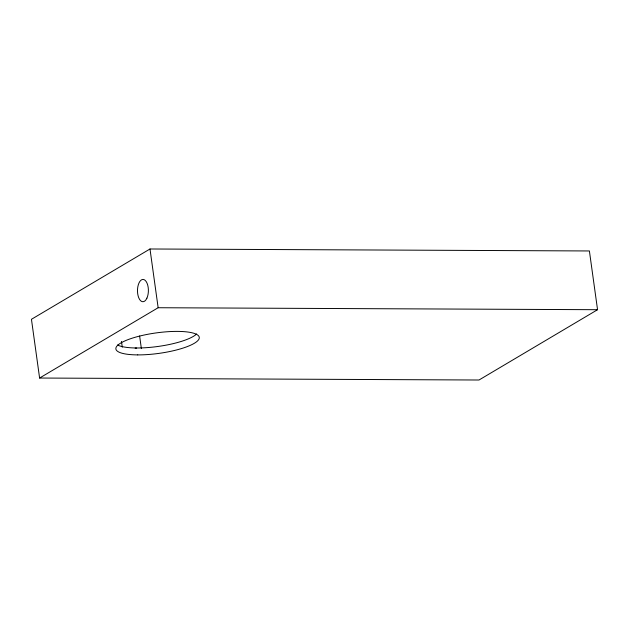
<?xml version="1.0" encoding="UTF-8"?>
<svg xmlns="http://www.w3.org/2000/svg" width="629" height="629" viewBox="0 0 629 629"><rect width="100%" height="100%" fill="white"/><g stroke="black" fill="none" stroke-linecap="round" stroke-linejoin="round"><path stroke-width="0.94" d="M149.993 248.99L31.45 319.296L39.603 378.037L479.007 380.01L597.55 309.704L589.397 250.963L149.993 248.99L158.146 307.73L39.603 378.037M158.146 307.73L597.55 309.704M139.622 335.988L141.352 348.466M121.483 341.413L122.285 347.177M196.641 333.96A42.104 10.331 -7.9 0 1 158.146 346.445A42.104 10.331 -7.9 0 1 117.552 344.991M135.141 348.12A9.356 2.296 -7.9 0 1 136.627 348.089M146.911 298.162A11.157 5.457 -89.7 0 0 144.19 279.701A11.157 5.457 -89.7 0 0 137.712 293.853A11.157 5.457 -89.7 0 0 146.911 298.162M137.727 354.898A42.104 10.331 -7.9 0 0 199.275 337.419A42.104 10.331 -7.9 0 0 135.691 337.12A42.104 10.331 -7.9 0 0 137.727 354.898"/></g></svg>
